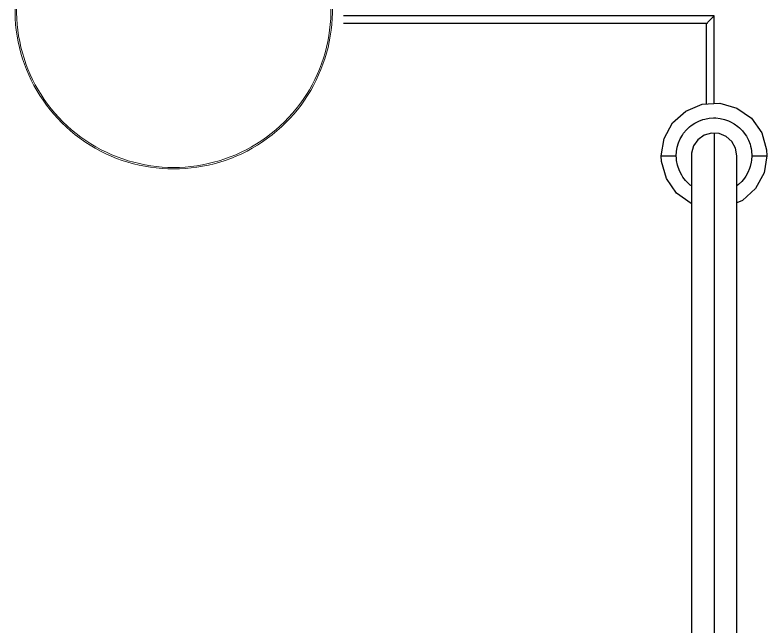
# Model space of a CAD drawing. Extents: x 16296677030 to 16296678045, y -37409617949 to -37409617205.
# Drawn here: x 16296677557.3 to 16296677656.8, y -37409617460.4 to -37409617379.4 of the extents above; entities that cross this region are included whole.
import ezdxf

# ---------------------------------------------------------------- set-up
doc = ezdxf.new("R2010")
doc.units = 0
doc.header["$LTSCALE"] = 10
doc.header["$MEASUREMENT"] = 0
doc.linetypes.add('CENTER', pattern=[50.8, 31.75, -6.35, 6.35, -6.35])
doc.layers.get('0').update_dxf_attribs({"linetype": 'CONTINUOUS'})

msp = doc.modelspace()

# ---------------------------------------------------------------- linework, layer by layer
at = {"color": 7, "linetype": 'Continuous'}
for p, q in [((16296677649.810579, -37409617379.529404), (16296677600.75952, -37409617379.529404)), ((16296677649.810579, -37409617391.117149), (16296677649.810579, -37409617379.529404))]:
    msp.add_line(p, q, dxfattribs=at)
at = {"color": 2, "linetype": 'Continuous'}
for p, q in [((16296677648.810579, -37409617380.529404), (16296677600.75079, -37409617380.529404)), ((16296677648.810551, -37409617391.175194), (16296677648.810579, -37409617380.529404)), ((16296677654.810579, -37409617398.029404), (16296677656.810579, -37409617398.029404))]:
    msp.add_line(p, q, dxfattribs=at)
at = {"color": 1, "linetype": 'CENTER'}
msp.add_line((16296677649.810579, -37409617395.033913), (16296677649.810579, -37409617488.266418), dxfattribs=at)
at = {"color": 2, "linetype": 'Continuous', "flags": 128}
for points in [[(16296677648.810579, -37409617380.529404), (16296677648.920931, -37409617380.418343), (16296677648.97625, -37409617380.363243), (16296677649.003941, -37409617380.335869), (16296677649.01779, -37409617380.322243), (16296677649.024719, -37409617380.315437), (16296677649.028191, -37409617380.312042), (16296677649.029921, -37409617380.310349), (16296677649.03079, -37409617380.309502), (16296677649.031219, -37409617380.309067), (16296677649.031441, -37409617380.308861), (16296677649.031549, -37409617380.308762), (16296677649.031601, -37409617380.308708), (16296677649.03163, -37409617380.308678), (16296677649.031639, -37409617380.308662), (16296677649.45562, -37409617379.884361), (16296677649.599649, -37409617379.74025), (16296677649.705111, -37409617379.634872), (16296677649.78421, -37409617379.555649), (16296677649.810579, -37409617379.529404)], [(16296677644.810419, -37409617398.029579), (16296677644.843941, -37409617397.453377), (16296677644.94359, -37409617396.884903), (16296677645.107531, -37409617396.33152), (16296677645.33456, -37409617395.80085), (16296677645.62155, -37409617395.300102), (16296677645.78577, -37409617395.06324), (16296677646.154119, -37409617394.618912), (16296677646.57155, -37409617394.220299), (16296677646.796511, -37409617394.040123), (16296677647.2763, -37409617393.71933), (16296677647.78974, -37409617393.455719), (16296677648.330379, -37409617393.253593), (16296677648.608049, -37409617393.176323), (16296677649.175289, -37409617393.069847), (16296677649.75107, -37409617393.029648), (16296677650.039249, -37409617393.034561), (16296677650.61331, -37409617393.094383), (16296677651.17667, -37409617393.219803), (16296677651.72196, -37409617393.408913), (16296677651.984989, -37409617393.526772), (16296677652.48922, -37409617393.807617), (16296677652.95797, -37409617394.144333), (16296677653.17671, -37409617394.332001), (16296677653.580271, -37409617394.744659), (16296677653.933439, -37409617395.201141), (16296677654.08964, -37409617395.443367), (16296677654.359579, -37409617395.953506), (16296677654.568319, -37409617396.491638), (16296677654.648809, -37409617396.768387), (16296677654.71863, -37409617397.075996), (16296677654.76914, -37409617397.387367), (16296677654.810579, -37409617398.029404)], [(16296677642.8104, -37409617398.029587), (16296677643.81041, -37409617398.029587), (16296677644.810419, -37409617398.029579)], [(16296677646.810579, -37409617402.020203), (16296677646.664089, -37409617401.915024), (16296677646.44528, -37409617401.727417), (16296677646.041519, -37409617401.314987), (16296677645.688181, -37409617400.85865), (16296677645.53196, -37409617400.616463), (16296677645.26207, -37409617400.1063), (16296677645.05332, -37409617399.568199), (16296677644.972691, -37409617399.291496), (16296677644.851801, -37409617398.670898), (16296677644.820761, -37409617398.351593), (16296677644.810419, -37409617398.029579)], [(16296677654.810579, -37409617398.029404), (16296677654.777269, -37409617398.605652), (16296677654.735609, -37409617398.890839), (16296677654.603701, -37409617399.452682), (16296677654.51399, -37409617399.726578), (16296677654.28702, -37409617400.257263), (16296677654.000071, -37409617400.758018), (16296677653.83588, -37409617400.994888), (16296677653.467609, -37409617401.439262), (16296677653.05027, -37409617401.837952), (16296677652.825359, -37409617402.018181), (16296677652.810579, -37409617402.028069)]]:
    msp.add_lwpolyline(points, dxfattribs=at)
at = {"color": 7, "linetype": 'Continuous', "flags": 128}
for points in [[(16296677642.810579, -37409617398.029587), (16296677643.19293, -37409617395.747589), (16296677644.32126, -37409617393.685738), (16296677646.06847, -37409617392.113609), (16296677648.237579, -37409617391.208443), (16296677650.58403, -37409617391.072273), (16296677652.843281, -37409617391.720467), (16296677654.76062, -37409617393.079948), (16296677656.119869, -37409617394.997437), (16296677656.767811, -37409617397.256767), (16296677656.810579, -37409617398.029404)], [(16296677652.810579, -37409617398.029404), (16296677652.64146, -37409617397.036392), (16296677652.153191, -37409617396.155327), (16296677651.400801, -37409617395.485558), (16296677650.46913, -37409617395.102577), (16296677649.463209, -37409617395.049583), (16296677648.49646, -37409617395.332542), (16296677647.67786, -37409617395.919548), (16296677647.09971, -37409617396.744423), (16296677646.82719, -37409617397.714172), (16296677646.810579, -37409617398.029404)], [(16296677646.810579, -37409617404.34771), (16296677646.777781, -37409617404.338303), (16296677644.86047, -37409617402.97879), (16296677643.50124, -37409617401.061279), (16296677642.85334, -37409617398.801949), (16296677642.810579, -37409617398.029587)], [(16296677646.810579, -37409617398.029404), (16296677646.810579, -37409617398.029427), (16296677646.810579, -37409617398.029373), (16296677646.810579, -37409617398.029503), (16296677646.810579, -37409617398.050583), (16296677646.810579, -37409617398.521957), (16296677646.810579, -37409617399.864792), (16296677646.810579, -37409617401.822182), (16296677646.810579, -37409617404.351349), (16296677646.810579, -37409617407.166183), (16296677646.810579, -37409617410.093353), (16296677646.810579, -37409617412.890404), (16296677646.810579, -37409617421.659576), (16296677646.810579, -37409617430.358711), (16296677646.810579, -37409617465.136414)], [(16296677652.810579, -37409617465.136414), (16296677652.810579, -37409617430.358711), (16296677652.810579, -37409617421.659576), (16296677652.810579, -37409617412.890404), (16296677652.810579, -37409617410.82), (16296677652.810579, -37409617408.540939), (16296677652.810579, -37409617406.382088), (16296677652.810579, -37409617404.351349), (16296677652.810579, -37409617401.822182), (16296677652.810579, -37409617399.864792), (16296677652.810579, -37409617398.521957), (16296677652.810579, -37409617398.031067), (16296677652.810579, -37409617398.029449), (16296677652.810579, -37409617398.029419), (16296677652.810579, -37409617398.029411), (16296677652.810579, -37409617398.029404)], [(16296677656.810579, -37409617398.029404), (16296677656.42819, -37409617400.31134), (16296677655.299829, -37409617402.373154), (16296677653.552601, -37409617403.945259), (16296677652.810579, -37409617404.25489)]]:
    msp.add_lwpolyline(points, dxfattribs=at)
at = {"color": 7, "linetype": 'Continuous', "lineweight": 15}
for radius in [21, 20.8]:
    msp.add_arc((16296677578.305361, -37409617378.784622), radius, 167.91347093, 12.08652907, dxfattribs=at)
msp.add_open_spline([(16296677599.283689, -37409617379.738487), (16296677599.283689, -37409617379.738487), (16296677599.281759, -37409617379.782951), (16296677599.274111, -37409617379.932426), (16296677599.268299, -37409617380.036339), (16296677599.261431, -37409617380.142326)], degree=3, knots=[0, 0, 0, 0, 0.5, 0.5, 1, 1, 1, 1], dxfattribs=at)

doc.saveas('drawing.dxf')
